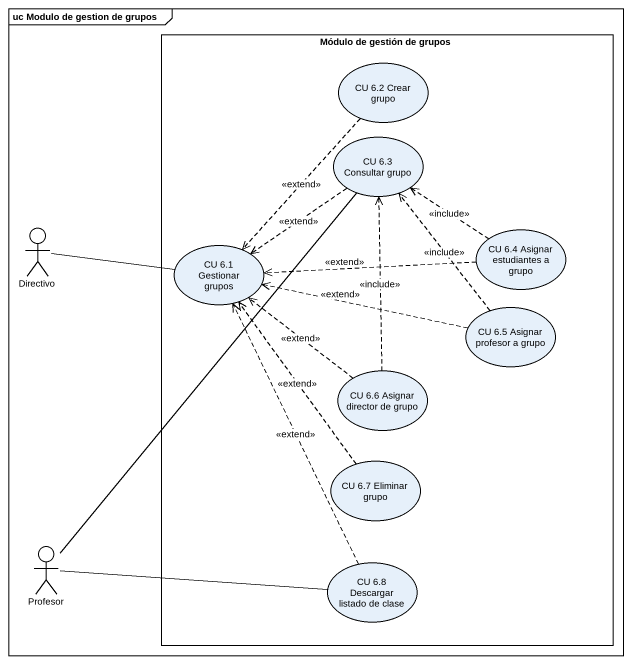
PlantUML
@startuml
mainframe uc Modulo de gestion de grupos
rectangle "Módulo de gestión de grupos" as Módulo_de_gestión_de_grupos {
  usecase "CU 6.2 Crear grupo" as CU_6_2_Crear_grupo
  usecase "CU 6.3 Consultar grupo" as CU_6_3_Consultar_grupo
  usecase "CU 6.1 Gestionar grupos" as CU_6_1_Gestionar_grupos
  usecase "CU 6.4 Asignar estudiantes a grupo" as CU_6_4_Asignar_estudiantes
  usecase "CU 6.5 Asignar profesor a grupo" as CU_6_5_Asignar_profesor_a
  usecase "CU 6.6 Asignar director de grupo" as CU_6_6_Asignar_director_de
  usecase "CU 6.7 Eliminar grupo" as CU_6_7_Eliminar_grupo
  usecase "CU 6.8 Descargar listado de clase" as CU_6_8_Descargar_listado_de
}
actor Directivo
actor Profesor
CU_6_2_Crear_grupo ..> CU_6_1_Gestionar_grupos : <<extend>>
CU_6_3_Consultar_grupo ..> CU_6_1_Gestionar_grupos : <<extend>>
Directivo -right- CU_6_1_Gestionar_grupos
CU_6_4_Asignar_estudiantes .up.> CU_6_3_Consultar_grupo : <<include>>
CU_6_4_Asignar_estudiantes .left.> CU_6_1_Gestionar_grupos : <<extend>>
CU_6_5_Asignar_profesor_a .up.> CU_6_3_Consultar_grupo : <<include>>
CU_6_5_Asignar_profesor_a .left.> CU_6_1_Gestionar_grupos : <<extend>>
CU_6_6_Asignar_director_de .up.> CU_6_3_Consultar_grupo : <<include>>
CU_6_6_Asignar_director_de .up.> CU_6_1_Gestionar_grupos : <<extend>>
CU_6_7_Eliminar_grupo .up.> CU_6_1_Gestionar_grupos : <<extend>>
Profesor -up- CU_6_3_Consultar_grupo
Profesor -right- CU_6_8_Descargar_listado_de
CU_6_8_Descargar_listado_de .up.> CU_6_1_Gestionar_grupos : <<extend>>
@enduml
